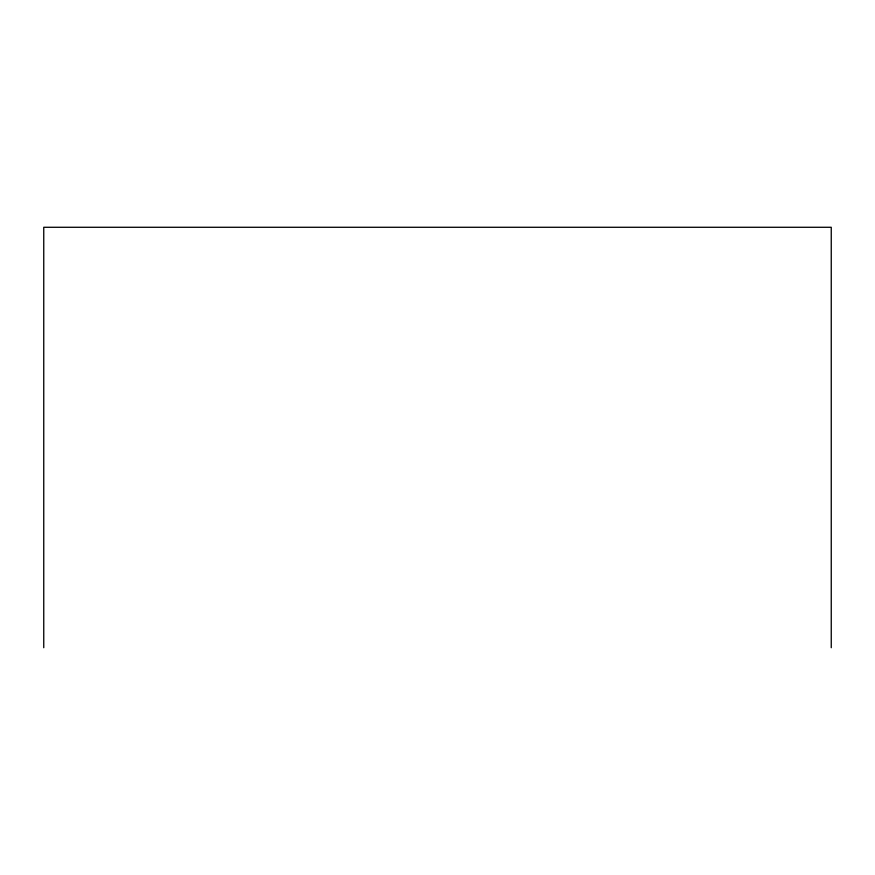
<?xml version="1.0" encoding="UTF-8"?>
<svg xmlns="http://www.w3.org/2000/svg" width="875" height="875" viewBox="0 0 875 875"><rect width="100%" height="100%" fill="white"/><g stroke="black" fill="none" stroke-linecap="round" stroke-linejoin="round"><path stroke-width="1.31" d="M831.25 647.719L831.25 227.281L43.75 227.281L43.75 647.719"/></g></svg>
